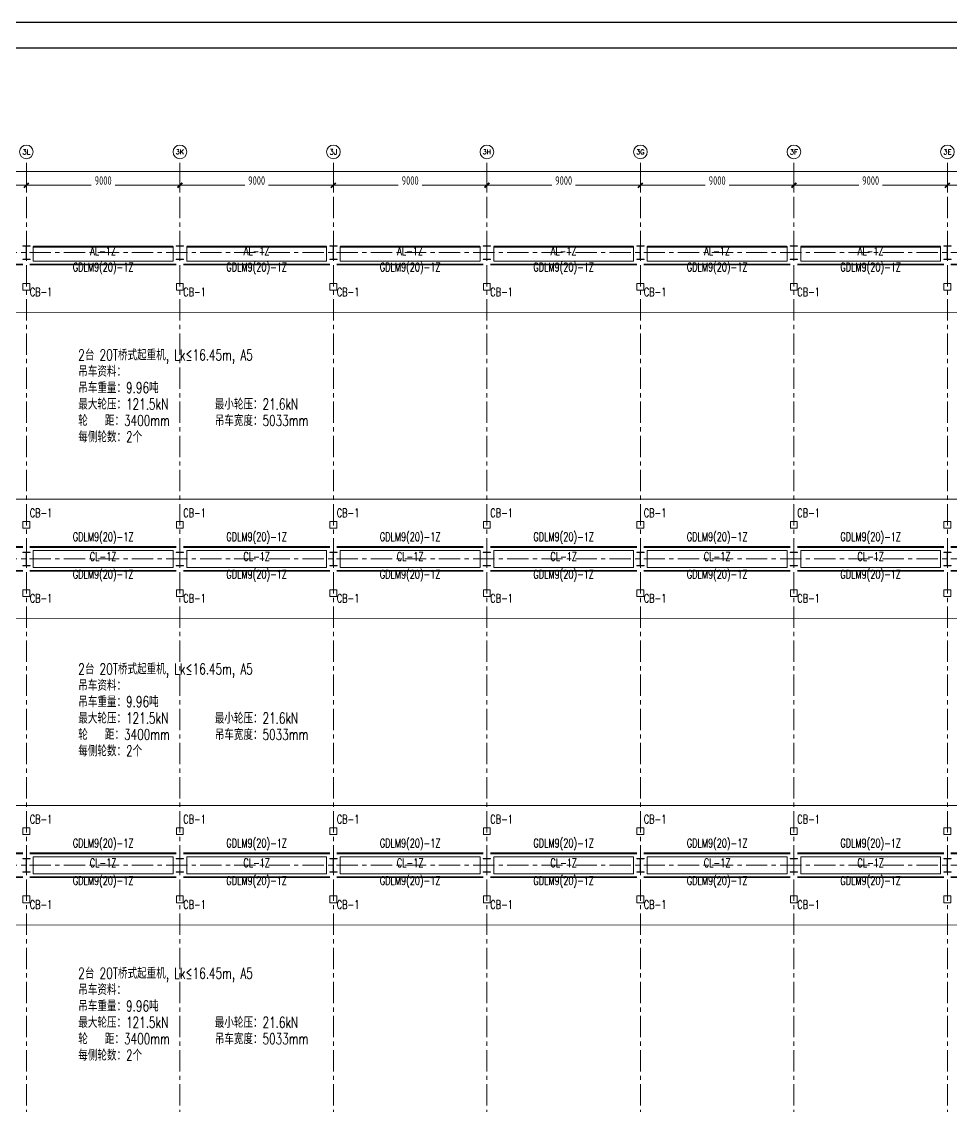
# Model space of a CAD drawing. Extents: x -1201378 to 2367219, y -619313 to 244905.
# Drawn here: x 1325966 to 1380472, y -233473 to -169915 of the extents above; entities that cross this region are included whole.
import ezdxf
from ezdxf.enums import TextEntityAlignment as Align

# ---------------------------------------------------------------- set-up
doc = ezdxf.new("R2010")
doc.units = 0
doc.header["$LTSCALE"] = 1000
doc.linetypes.add('CENTER', pattern=[2, 1.25, -0.25, 0.25, -0.25])
doc.layers.get('0').update_dxf_attribs({"linetype": 'CONTINUOUS'})
doc.layers.get('Defpoints').update_dxf_attribs({"linetype": 'CONTINUOUS'})
doc.layers.add('0-cxFrame', color=155, linetype='CONTINUOUS')
doc.layers.add('A-WINDOW', color=140, linetype='CONTINUOUS')
for name, color, linetype, lineweight in [('0-cxText', 131, 'CONTINUOUS', 25), ('S-axis', 111, 'CONTINUOUS', 0), ('S-col', 2, 'CONTINUOUS', 0), ('S-dote', 5, 'CENTER', 0), ('THIN', 7, 'CONTINUOUS', 0), ('吊车梁', 4, 'CONTINUOUS', 0)]:
    doc.layers.add(name, color=color, linetype=linetype, lineweight=lineweight)
doc.styles.add('_TCH_AXIS', font='COMPLEX', dxfattribs={"bigfont": 'GBCBIG'})
doc.styles.add('cx_tuming', font='simhei.ttf')
doc.styles.add('cx_tuqian1', font='')
doc.styles.add('TSSD_Dimension', font='tssdeng.shx', dxfattribs={"width": 0.7, "bigfont": 'hztxt.shx'})
doc.styles.add('TSSD_Rein', font='tj-romans1.shx', dxfattribs={"width": 0.7, "bigfont": 'tj-hztxt.shx'})
doc.styles.add('黑体', font='simhei.ttf', dxfattribs={"width": 0.8})
doc.styles.get('cx_tuqian1').set_extended_font_data('SimSun')
doc.dimstyles.new('TSSD_200_200', dxfattribs={"dimtxt": 500, "dimasz": 200, "dimexe": 200, "dimexo": 500, "dimgap": 200, "dimtad": 1, "dimdec": 0, "dimzin": 0, "dimdsep": 46, "dimtxsty": 'TSSD_Dimension', "dimblk": 'ARCHTICK', "dimcen": 0, "dimdle": 200, "dimclrt": 7, "dimadec": 0, "dimazin": 0, "dimtfac": 1, "dimtdec": 0, "dimtix": 1, "dimtmove": 2, "dimatfit": 3, "dimfxl": 1, "dimtolj": 1, "dimtzin": 0, "dimarcsym": 0})

# ---------------------------------------------------------------- blocks, each defined once
blk = doc.blocks.new('w42343243')
at = {"layer": 'S-col'}
blk.add_lwpolyline([(-165069, 621020), (-164639, 621020), (-164639, 621002), (-164848, 621002), (-164848, 620238), (-164639, 620238), (-164639, 620220), (-165069, 620220), (-165069, 620238), (-164860, 620238), (-164860, 621002), (-165069, 621002)], close=True, dxfattribs=at)
blk = doc.blocks.new('42343')
at = {"layer": 'A-WINDOW'}
for p in [(-54000, 100), (-45000, 100), (-36000, 100), (-27000, 100), (-18000, 100), (-9000, 100), (0, 100), (-54000, -17850), (-45000, -17850), (-36000, -17850), (-27000, -17850), (-18000, -17850), (-9000, -17850), (0, -17850), (-54000, -35800), (-45000, -35800), (-36000, -35800), (-27000, -35800), (-18000, -35800), (-9000, -35800), (0, -35800)]:
    blk.add_blockref('w42343243', p, dxfattribs=at)
blk = doc.blocks.new('_ArchTick')
at = {"color": 0, "linetype": 'ByBlock', "const_width": 0.5}
blk.add_lwpolyline([(-0.71, -0.71), (0.71, 0.71)], dxfattribs=at)
blk = doc.blocks.new('*D471')
at = {"layer": 'Defpoints', "color": 0, "transparency": 16777216}
for p in [(-173758, -279500), (-182758, -280358), (-173758, -280358)]:
    blk.add_point(p, dxfattribs=at)
at = {"layer": 'S-axis', "color": 0, "lineweight": -2, "transparency": 16777216}
for p, q in [((-182958, -279500), (-178957, -279500)), ((-182758, -279858), (-182758, -279300)), ((-173558, -279500), (-177560, -279500)), ((-173758, -279858), (-173758, -279300))]:
    blk.add_line(p, q, dxfattribs=at)
at = {"layer": 'S-axis', "color": 0, "lineweight": -2, "transparency": 16777216, "xscale": 200, "yscale": 200, "zscale": 200, "rotation": 180}
blk.add_blockref('_ArchTick', (-182758, -279500), dxfattribs=at)
at = {"layer": 'S-axis', "color": 0, "lineweight": -2, "transparency": 16777216, "xscale": 200, "yscale": 200, "zscale": 200}
blk.add_blockref('_ArchTick', (-173758, -279500), dxfattribs=at)
at = {"layer": 'S-axis', "color": 7, "transparency": 16777216, "insert": (-178258, -279225), "char_height": 500, "attachment_point": 5, "style": 'TSSD_Dimension'}
blk.add_mtext('\\A1;9000', dxfattribs=at)
blk = doc.blocks.new('*D472')
at = {"layer": 'Defpoints', "color": 0, "transparency": 16777216}
for p in [(-164758, -279500), (-173758, -280358), (-164758, -280358)]:
    blk.add_point(p, dxfattribs=at)
at = {"layer": 'S-axis', "color": 0, "lineweight": -2, "transparency": 16777216}
for p, q in [((-173958, -279500), (-169957, -279500)), ((-173758, -279858), (-173758, -279300)), ((-164558, -279500), (-168560, -279500)), ((-164758, -279858), (-164758, -279300))]:
    blk.add_line(p, q, dxfattribs=at)
at = {"layer": 'S-axis', "color": 0, "lineweight": -2, "transparency": 16777216, "xscale": 200, "yscale": 200, "zscale": 200, "rotation": 180}
blk.add_blockref('_ArchTick', (-173758, -279500), dxfattribs=at)
at = {"layer": 'S-axis', "color": 0, "lineweight": -2, "transparency": 16777216, "xscale": 200, "yscale": 200, "zscale": 200}
blk.add_blockref('_ArchTick', (-164758, -279500), dxfattribs=at)
at = {"layer": 'S-axis', "color": 7, "transparency": 16777216, "insert": (-169258, -279225), "char_height": 500, "attachment_point": 5, "style": 'TSSD_Dimension'}
blk.add_mtext('\\A1;9000', dxfattribs=at)
blk = doc.blocks.new('*D473')
at = {"layer": 'Defpoints', "color": 0, "transparency": 16777216}
for p in [(-155758, -279500), (-164758, -280358), (-155758, -280358)]:
    blk.add_point(p, dxfattribs=at)
at = {"layer": 'S-axis', "color": 0, "lineweight": -2, "transparency": 16777216}
for p, q in [((-164958, -279500), (-160957, -279500)), ((-164758, -279858), (-164758, -279300)), ((-155558, -279500), (-159560, -279500)), ((-155758, -279858), (-155758, -279300))]:
    blk.add_line(p, q, dxfattribs=at)
at = {"layer": 'S-axis', "color": 0, "lineweight": -2, "transparency": 16777216, "xscale": 200, "yscale": 200, "zscale": 200, "rotation": 180}
blk.add_blockref('_ArchTick', (-164758, -279500), dxfattribs=at)
at = {"layer": 'S-axis', "color": 0, "lineweight": -2, "transparency": 16777216, "xscale": 200, "yscale": 200, "zscale": 200}
blk.add_blockref('_ArchTick', (-155758, -279500), dxfattribs=at)
at = {"layer": 'S-axis', "color": 7, "transparency": 16777216, "insert": (-160258, -279225), "char_height": 500, "attachment_point": 5, "style": 'TSSD_Dimension'}
blk.add_mtext('\\A1;9000', dxfattribs=at)
blk = doc.blocks.new('*D474')
at = {"layer": 'Defpoints', "color": 0, "transparency": 16777216}
for p in [(-146758, -279500), (-155758, -280358), (-146758, -280358)]:
    blk.add_point(p, dxfattribs=at)
at = {"layer": 'S-axis', "color": 0, "lineweight": -2, "transparency": 16777216}
for p, q in [((-155958, -279500), (-151957, -279500)), ((-155758, -279858), (-155758, -279300)), ((-146558, -279500), (-150560, -279500)), ((-146758, -279858), (-146758, -279300))]:
    blk.add_line(p, q, dxfattribs=at)
at = {"layer": 'S-axis', "color": 0, "lineweight": -2, "transparency": 16777216, "xscale": 200, "yscale": 200, "zscale": 200, "rotation": 180}
blk.add_blockref('_ArchTick', (-155758, -279500), dxfattribs=at)
at = {"layer": 'S-axis', "color": 0, "lineweight": -2, "transparency": 16777216, "xscale": 200, "yscale": 200, "zscale": 200}
blk.add_blockref('_ArchTick', (-146758, -279500), dxfattribs=at)
at = {"layer": 'S-axis', "color": 7, "transparency": 16777216, "insert": (-151258, -279225), "char_height": 500, "attachment_point": 5, "style": 'TSSD_Dimension'}
blk.add_mtext('\\A1;9000', dxfattribs=at)
blk = doc.blocks.new('*D475')
at = {"layer": 'Defpoints', "color": 0, "transparency": 16777216}
for p in [(-137758, -279500), (-146758, -280358), (-137758, -280358)]:
    blk.add_point(p, dxfattribs=at)
at = {"layer": 'S-axis', "color": 0, "lineweight": -2, "transparency": 16777216}
for p, q in [((-146958, -279500), (-142957, -279500)), ((-146758, -279858), (-146758, -279300)), ((-137558, -279500), (-141560, -279500)), ((-137758, -279858), (-137758, -279300))]:
    blk.add_line(p, q, dxfattribs=at)
at = {"layer": 'S-axis', "color": 0, "lineweight": -2, "transparency": 16777216, "xscale": 200, "yscale": 200, "zscale": 200, "rotation": 180}
blk.add_blockref('_ArchTick', (-146758, -279500), dxfattribs=at)
at = {"layer": 'S-axis', "color": 0, "lineweight": -2, "transparency": 16777216, "xscale": 200, "yscale": 200, "zscale": 200}
blk.add_blockref('_ArchTick', (-137758, -279500), dxfattribs=at)
at = {"layer": 'S-axis', "color": 7, "transparency": 16777216, "insert": (-142258, -279225), "char_height": 500, "attachment_point": 5, "style": 'TSSD_Dimension'}
blk.add_mtext('\\A1;9000', dxfattribs=at)
blk = doc.blocks.new('*D476')
at = {"layer": 'Defpoints', "color": 0, "transparency": 16777216}
for p in [(-128758, -279500), (-137758, -280358), (-128758, -280358)]:
    blk.add_point(p, dxfattribs=at)
at = {"layer": 'S-axis', "color": 0, "lineweight": -2, "transparency": 16777216}
for p, q in [((-137958, -279500), (-133957, -279500)), ((-137758, -279858), (-137758, -279300)), ((-128558, -279500), (-132560, -279500)), ((-128758, -279858), (-128758, -279300))]:
    blk.add_line(p, q, dxfattribs=at)
at = {"layer": 'S-axis', "color": 0, "lineweight": -2, "transparency": 16777216, "xscale": 200, "yscale": 200, "zscale": 200, "rotation": 180}
blk.add_blockref('_ArchTick', (-137758, -279500), dxfattribs=at)
at = {"layer": 'S-axis', "color": 0, "lineweight": -2, "transparency": 16777216, "xscale": 200, "yscale": 200, "zscale": 200}
blk.add_blockref('_ArchTick', (-128758, -279500), dxfattribs=at)
at = {"layer": 'S-axis', "color": 7, "transparency": 16777216, "insert": (-133258, -279225), "char_height": 500, "attachment_point": 5, "style": 'TSSD_Dimension'}
blk.add_mtext('\\A1;9000', dxfattribs=at)
blk = doc.blocks.new('*D477')
at = {"layer": 'Defpoints', "color": 0, "transparency": 16777216}
for p in [(-119758, -279500), (-128758, -280358), (-119758, -280358)]:
    blk.add_point(p, dxfattribs=at)
at = {"layer": 'S-axis', "color": 0, "lineweight": -2, "transparency": 16777216}
for p, q in [((-128958, -279500), (-124957, -279500)), ((-128758, -279858), (-128758, -279300)), ((-119558, -279500), (-123560, -279500)), ((-119758, -279858), (-119758, -279300))]:
    blk.add_line(p, q, dxfattribs=at)
at = {"layer": 'S-axis', "color": 0, "lineweight": -2, "transparency": 16777216, "xscale": 200, "yscale": 200, "zscale": 200, "rotation": 180}
blk.add_blockref('_ArchTick', (-128758, -279500), dxfattribs=at)
at = {"layer": 'S-axis', "color": 0, "lineweight": -2, "transparency": 16777216, "xscale": 200, "yscale": 200, "zscale": 200}
blk.add_blockref('_ArchTick', (-119758, -279500), dxfattribs=at)
at = {"layer": 'S-axis', "color": 7, "transparency": 16777216, "insert": (-124258, -279225), "char_height": 500, "attachment_point": 5, "style": 'TSSD_Dimension'}
blk.add_mtext('\\A1;9000', dxfattribs=at)
blk = doc.blocks.new('*D478')
at = {"layer": 'Defpoints', "color": 0, "transparency": 16777216}
for p in [(-110758, -279500), (-119758, -280358), (-110758, -280358)]:
    blk.add_point(p, dxfattribs=at)
at = {"layer": 'S-axis', "color": 0, "lineweight": -2, "transparency": 16777216}
for p, q in [((-119958, -279500), (-115957, -279500)), ((-119758, -279858), (-119758, -279300)), ((-110558, -279500), (-114560, -279500)), ((-110758, -279858), (-110758, -279300))]:
    blk.add_line(p, q, dxfattribs=at)
at = {"layer": 'S-axis', "color": 0, "lineweight": -2, "transparency": 16777216, "xscale": 200, "yscale": 200, "zscale": 200, "rotation": 180}
blk.add_blockref('_ArchTick', (-119758, -279500), dxfattribs=at)
at = {"layer": 'S-axis', "color": 0, "lineweight": -2, "transparency": 16777216, "xscale": 200, "yscale": 200, "zscale": 200}
blk.add_blockref('_ArchTick', (-110758, -279500), dxfattribs=at)
at = {"layer": 'S-axis', "color": 7, "transparency": 16777216, "insert": (-115258, -279225), "char_height": 500, "attachment_point": 5, "style": 'TSSD_Dimension'}
blk.add_mtext('\\A1;9000', dxfattribs=at)
blk = doc.blocks.new('*D483')
at = {"layer": 'Defpoints', "color": 0, "transparency": 16777216}
for p in [(-82958, -278700), (-268658, -280258), (-82958, -280258)]:
    blk.add_point(p, dxfattribs=at)
at = {"layer": 'S-axis', "color": 0, "lineweight": -2, "transparency": 16777216}
for p, q in [((-268858, -278700), (-176749, -278700)), ((-268658, -279758), (-268658, -278500)), ((-82758, -278700), (-174868, -278700)), ((-82958, -279758), (-82958, -278500))]:
    blk.add_line(p, q, dxfattribs=at)
at = {"layer": 'S-axis', "color": 0, "lineweight": -2, "transparency": 16777216, "xscale": 200, "yscale": 200, "zscale": 200, "rotation": 180}
blk.add_blockref('_ArchTick', (-268658, -278700), dxfattribs=at)
at = {"layer": 'S-axis', "color": 0, "lineweight": -2, "transparency": 16777216, "xscale": 200, "yscale": 200, "zscale": 200}
blk.add_blockref('_ArchTick', (-82958, -278700), dxfattribs=at)
at = {"layer": 'S-axis', "color": 7, "transparency": 16777216, "insert": (-175808, -278425), "char_height": 500, "attachment_point": 5, "style": 'TSSD_Dimension'}
blk.add_mtext('\\A1;185700', dxfattribs=at)
blk = doc.blocks.new('TK22.A0 L(Dragon)')
at = {"layer": '0-cxFrame', "color": 7, "const_width": 0.5}
blk.add_lwpolyline([(0, 0), (-1486, 0), (-1486, 841), (0, 841)], close=True, dxfattribs=at)
at = {"layer": '0-cxFrame', "const_width": 0.5}
blk.add_lwpolyline([(-80, 10), (-1466, 10), (-1466, 831), (-80, 831)], close=True, dxfattribs=at)
at = {"style": '黑体', "flags": 4}
blk.add_attdef('图幅', text='', height=3.3, dxfattribs=at).set_placement((-40, 3), align=Align.RIGHT)
at = {"layer": '0-cxText', "flags": 4}
for tag, height, style, p in [('建设单位', 3.5, 'cx_tuming', (-45, 240)), ('项目名称', 3.5, 'cx_tuming', (-45, 210)), ('子项名称', 3.5, 'cx_tuming', (-45, 180)), ('工程编号', 3.3, 'cx_tuqian1', (-35, 165)), ('图名1', 3.5, 'cx_tuming', (-45, 87)), ('图名2', 3.5, 'cx_tuming', (-45, 79)), ('图名3', 3.5, 'cx_tuming', (-45, 71)), ('出图日期', 3.3, 'cx_tuqian1', (-39, 60)), ('专业', 3.3, 'cx_tuqian1', (-55, 52)), ('图号', 3.3, 'cx_tuqian1', (-55, 44)), ('版次', 3.3, 'cx_tuqian1', (-20, 44))]:
    blk.add_attdef(tag, text='', height=height, dxfattribs=dict(at, style=style)).set_placement(p, align=Align.MIDDLE)
at = {"layer": 'Defpoints', "color": 6, "flags": 4}
for tag, height, style, p in [('tufu', 3.3, '黑体', (-12, 12)), ('dwfname', 4, 'cx_tuqian1', (-80, 3))]:
    blk.add_attdef(tag, text='', height=height, dxfattribs=dict(at, style=style)).set_placement(p, align=Align.RIGHT)
blk = doc.blocks.new('3#轴网')
at = {"layer": 'S-axis'}
for centre in [(-173758.5, -277544.2), (-164758.5, -277544.2), (-155758.5, -277544.2), (-146758.5, -277544.2), (-137758.5, -277544.2), (-128758.5, -277544.2), (-119758.5, -277544.2)]:
    blk.add_circle(centre, 400, dxfattribs=at)
at = {"layer": 'S-dote'}
for p, q in [((-173758.5, -363428.2), (-173758.5, -277944.2)), ((-164758.5, -363428.2), (-164758.5, -277944.2)), ((-155758.5, -363428.2), (-155758.5, -277944.2)), ((-146758.5, -363428.2), (-146758.5, -277944.2)), ((-137758.5, -363428.2), (-137758.5, -277944.2)), ((-128758.5, -363428.2), (-128758.5, -277944.2)), ((-119758.5, -363428.2), (-119758.5, -277944.2)), ((-78316.2, -283448.2), (-273210.6, -283448.2)), ((-78316.2, -301398.2), (-273210.6, -301398.2)), ((-78316.2, -319348.2), (-273210.6, -319348.2))]:
    blk.add_line(p, q, dxfattribs=at)
at = {"layer": 'S-axis', "style": '_TCH_AXIS'}
for s, height, p, p2 in [('3L', 294.28, (-173996.7, -277691.4), (-173520.2, -277691.4)), ('3K', 270.86, (-165003.5, -277679.7), (-164513.4, -277679.7)), ('3J', 321.14, (-155987.8, -277704.8), (-155529.1, -277704.8)), ('3H', 265.5, (-147005, -277677), (-146511.9, -277677)), ('3G', 276.42, (-138002, -277682.4), (-137515, -277682.4)), ('3F', 288.12, (-128998.6, -277688.3), (-128518.4, -277688.3)), ('3E', 288.12, (-119998.6, -277688.3), (-119518.4, -277688.3))]:
    blk.add_text(s, height=height, dxfattribs=at).set_placement(p, p2, align=Align.FIT)
at = {"layer": 'S-axis'}
for base, p1, p2, picture, middle in [((-82958.5, -278700.4), (-268658.5, -280258.4), (-82958.5, -280258.4), '*D483', (-175808.5, -278425.4)), ((-173758.5, -279500.4), (-182758.5, -280358.4), (-173758.5, -280358.4), '*D471', (-178258.5, -279225.4)), ((-164758.5, -279500.4), (-173758.5, -280358.4), (-164758.5, -280358.4), '*D472', (-169258.5, -279225.4)), ((-155758.5, -279500.4), (-164758.5, -280358.4), (-155758.5, -280358.4), '*D473', (-160258.5, -279225.4)), ((-146758.5, -279500.4), (-155758.5, -280358.4), (-146758.5, -280358.4), '*D474', (-151258.5, -279225.4)), ((-137758.5, -279500.4), (-146758.5, -280358.4), (-137758.5, -280358.4), '*D475', (-142258.5, -279225.4)), ((-128758.5, -279500.4), (-137758.5, -280358.4), (-128758.5, -280358.4), '*D476', (-133258.5, -279225.4)), ((-119758.5, -279500.4), (-128758.5, -280358.4), (-119758.5, -280358.4), '*D477', (-124258.5, -279225.4)), ((-110758.5, -279500.4), (-119758.5, -280358.4), (-110758.5, -280358.4), '*D478', (-115258.5, -279225.4))]:
    dim = blk.add_linear_dim(base=base, p1=p1, p2=p2, angle=0, dimstyle='TSSD_200_200', dxfattribs=at)
    dim.commit()
    dim.dimension.update_dxf_attribs({"geometry": picture, "text_midpoint": middle, "dimtype": 161})

msp = doc.modelspace()

# ---------------------------------------------------------------- linework, layer by layer
at = {"layer": '吊车梁', "const_width": 100}
for points in [[(1334841.5, -183098.2), (1326641.5, -183098.2)], [(1343841.5, -183098.2), (1335641.5, -183098.2)], [(1352841.5, -183098.2), (1344641.5, -183098.2)], [(1361841.5, -183098.2), (1353641.5, -183098.2)], [(1370841.5, -183098.2), (1362641.5, -183098.2)], [(1379841.5, -183098.2), (1371641.5, -183098.2)], [(1326041.5, -184148.2), (1317441.5, -184148.2)], [(1335041.5, -184148.2), (1326441.5, -184148.2)], [(1344041.5, -184148.2), (1335441.5, -184148.2)], [(1353041.5, -184148.2), (1344441.5, -184148.2)], [(1362041.5, -184148.2), (1353441.5, -184148.2)], [(1371041.5, -184148.2), (1362441.5, -184148.2)], [(1380041.5, -184148.2), (1371441.5, -184148.2)], [(1389041.5, -184148.2), (1380441.5, -184148.2)], [(1326041.5, -200698.2), (1317441.5, -200698.2)], [(1335041.5, -200698.2), (1326441.5, -200698.2)], [(1344041.5, -200698.2), (1335441.5, -200698.2)], [(1353041.5, -200698.2), (1344441.5, -200698.2)], [(1362041.5, -200698.2), (1353441.5, -200698.2)], [(1371041.5, -200698.2), (1362441.5, -200698.2)], [(1380041.5, -200698.2), (1371441.5, -200698.2)], [(1389041.5, -200698.2), (1380441.5, -200698.2)], [(1326041.5, -202098.2), (1317441.5, -202098.2)], [(1335041.5, -202098.2), (1326441.5, -202098.2)], [(1344041.5, -202098.2), (1335441.5, -202098.2)], [(1353041.5, -202098.2), (1344441.5, -202098.2)], [(1362041.5, -202098.2), (1353441.5, -202098.2)], [(1371041.5, -202098.2), (1362441.5, -202098.2)], [(1380041.5, -202098.2), (1371441.5, -202098.2)], [(1389041.5, -202098.2), (1380441.5, -202098.2)], [(1326041.5, -218648.2), (1317441.5, -218648.2)], [(1335041.5, -218648.2), (1326441.5, -218648.2)], [(1344041.5, -218648.2), (1335441.5, -218648.2)], [(1353041.5, -218648.2), (1344441.5, -218648.2)], [(1362041.5, -218648.2), (1353441.5, -218648.2)], [(1371041.5, -218648.2), (1362441.5, -218648.2)], [(1380041.5, -218648.2), (1371441.5, -218648.2)], [(1389041.5, -218648.2), (1380441.5, -218648.2)], [(1326041.5, -220048.2), (1317441.5, -220048.2)], [(1335041.5, -220048.2), (1326441.5, -220048.2)], [(1344041.5, -220048.2), (1335441.5, -220048.2)], [(1353041.5, -220048.2), (1344441.5, -220048.2)], [(1362041.5, -220048.2), (1353441.5, -220048.2)], [(1371041.5, -220048.2), (1362441.5, -220048.2)], [(1380041.5, -220048.2), (1371441.5, -220048.2)], [(1389041.5, -220048.2), (1380441.5, -220048.2)]]:
    msp.add_lwpolyline(points, dxfattribs=at)
at = {"layer": '吊车梁'}
for points in [[(1334841.5, -183098.2), (1326641.5, -183098.2), (1326641.5, -183948.2), (1334841.5, -183948.2)], [(1343841.5, -183098.2), (1335641.5, -183098.2), (1335641.5, -183948.2), (1343841.5, -183948.2)], [(1352841.5, -183098.2), (1344641.5, -183098.2), (1344641.5, -183948.2), (1352841.5, -183948.2)], [(1361841.5, -183098.2), (1353641.5, -183098.2), (1353641.5, -183948.2), (1361841.5, -183948.2)], [(1370841.5, -183098.2), (1362641.5, -183098.2), (1362641.5, -183948.2), (1370841.5, -183948.2)], [(1379841.5, -183098.2), (1371641.5, -183098.2), (1371641.5, -183948.2), (1379841.5, -183948.2)], [(1326041.5, -185248.2), (1326441.5, -185248.2), (1326441.5, -185648.2), (1326041.5, -185648.2)], [(1335041.5, -185248.2), (1335441.5, -185248.2), (1335441.5, -185648.2), (1335041.5, -185648.2)], [(1344041.5, -185248.2), (1344441.5, -185248.2), (1344441.5, -185648.2), (1344041.5, -185648.2)], [(1353041.5, -185248.2), (1353441.5, -185248.2), (1353441.5, -185648.2), (1353041.5, -185648.2)], [(1362041.5, -185248.2), (1362441.5, -185248.2), (1362441.5, -185648.2), (1362041.5, -185648.2)], [(1371041.5, -185248.2), (1371441.5, -185248.2), (1371441.5, -185648.2), (1371041.5, -185648.2)], [(1380041.5, -185248.2), (1380441.5, -185248.2), (1380441.5, -185648.2), (1380041.5, -185648.2)], [(1326041.5, -199598.2), (1326441.5, -199598.2), (1326441.5, -199198.2), (1326041.5, -199198.2)], [(1335041.5, -199598.2), (1335441.5, -199598.2), (1335441.5, -199198.2), (1335041.5, -199198.2)], [(1344041.5, -199598.2), (1344441.5, -199598.2), (1344441.5, -199198.2), (1344041.5, -199198.2)], [(1353041.5, -199598.2), (1353441.5, -199598.2), (1353441.5, -199198.2), (1353041.5, -199198.2)], [(1362041.5, -199598.2), (1362441.5, -199598.2), (1362441.5, -199198.2), (1362041.5, -199198.2)], [(1371041.5, -199598.2), (1371441.5, -199598.2), (1371441.5, -199198.2), (1371041.5, -199198.2)], [(1380041.5, -199598.2), (1380441.5, -199598.2), (1380441.5, -199198.2), (1380041.5, -199198.2)], [(1334841.5, -200898.2), (1326641.5, -200898.2), (1326641.5, -201898.2), (1334841.5, -201898.2)], [(1343841.5, -200898.2), (1335641.5, -200898.2), (1335641.5, -201898.2), (1343841.5, -201898.2)], [(1352841.5, -200898.2), (1344641.5, -200898.2), (1344641.5, -201898.2), (1352841.5, -201898.2)], [(1361841.5, -200898.2), (1353641.5, -200898.2), (1353641.5, -201898.2), (1361841.5, -201898.2)], [(1370841.5, -200898.2), (1362641.5, -200898.2), (1362641.5, -201898.2), (1370841.5, -201898.2)], [(1379841.5, -200898.2), (1371641.5, -200898.2), (1371641.5, -201898.2), (1379841.5, -201898.2)], [(1326041.5, -203198.2), (1326441.5, -203198.2), (1326441.5, -203598.2), (1326041.5, -203598.2)], [(1335041.5, -203198.2), (1335441.5, -203198.2), (1335441.5, -203598.2), (1335041.5, -203598.2)], [(1344041.5, -203198.2), (1344441.5, -203198.2), (1344441.5, -203598.2), (1344041.5, -203598.2)], [(1353041.5, -203198.2), (1353441.5, -203198.2), (1353441.5, -203598.2), (1353041.5, -203598.2)], [(1362041.5, -203198.2), (1362441.5, -203198.2), (1362441.5, -203598.2), (1362041.5, -203598.2)], [(1371041.5, -203198.2), (1371441.5, -203198.2), (1371441.5, -203598.2), (1371041.5, -203598.2)], [(1380041.5, -203198.2), (1380441.5, -203198.2), (1380441.5, -203598.2), (1380041.5, -203598.2)], [(1326041.5, -217548.2), (1326441.5, -217548.2), (1326441.5, -217148.2), (1326041.5, -217148.2)], [(1335041.5, -217548.2), (1335441.5, -217548.2), (1335441.5, -217148.2), (1335041.5, -217148.2)], [(1344041.5, -217548.2), (1344441.5, -217548.2), (1344441.5, -217148.2), (1344041.5, -217148.2)], [(1353041.5, -217548.2), (1353441.5, -217548.2), (1353441.5, -217148.2), (1353041.5, -217148.2)], [(1362041.5, -217548.2), (1362441.5, -217548.2), (1362441.5, -217148.2), (1362041.5, -217148.2)], [(1371041.5, -217548.2), (1371441.5, -217548.2), (1371441.5, -217148.2), (1371041.5, -217148.2)], [(1380041.5, -217548.2), (1380441.5, -217548.2), (1380441.5, -217148.2), (1380041.5, -217148.2)], [(1334841.5, -218848.2), (1326641.5, -218848.2), (1326641.5, -219848.2), (1334841.5, -219848.2)], [(1343841.5, -218848.2), (1335641.5, -218848.2), (1335641.5, -219848.2), (1343841.5, -219848.2)], [(1352841.5, -218848.2), (1344641.5, -218848.2), (1344641.5, -219848.2), (1352841.5, -219848.2)], [(1361841.5, -218848.2), (1353641.5, -218848.2), (1353641.5, -219848.2), (1361841.5, -219848.2)], [(1370841.5, -218848.2), (1362641.5, -218848.2), (1362641.5, -219848.2), (1370841.5, -219848.2)], [(1379841.5, -218848.2), (1371641.5, -218848.2), (1371641.5, -219848.2), (1379841.5, -219848.2)], [(1326041.5, -221148.2), (1326441.5, -221148.2), (1326441.5, -221548.2), (1326041.5, -221548.2)], [(1335041.5, -221148.2), (1335441.5, -221148.2), (1335441.5, -221548.2), (1335041.5, -221548.2)], [(1344041.5, -221148.2), (1344441.5, -221148.2), (1344441.5, -221548.2), (1344041.5, -221548.2)], [(1353041.5, -221148.2), (1353441.5, -221148.2), (1353441.5, -221548.2), (1353041.5, -221548.2)], [(1362041.5, -221148.2), (1362441.5, -221148.2), (1362441.5, -221548.2), (1362041.5, -221548.2)], [(1371041.5, -221148.2), (1371441.5, -221148.2), (1371441.5, -221548.2), (1371041.5, -221548.2)], [(1380041.5, -221148.2), (1380441.5, -221148.2), (1380441.5, -221548.2), (1380041.5, -221548.2)]]:
    msp.add_lwpolyline(points, close=True, dxfattribs=at)
at = {"layer": '吊车梁', "color": 6, "const_width": 50}
for points in [[(1250441.5, -186948.2), (1416041.5, -186948.2)], [(1250441.5, -197898.2), (1416041.5, -197898.2)], [(1250441.5, -204898.2), (1416041.5, -204898.2)], [(1250441.5, -215848.2), (1416041.5, -215848.2)], [(1241441.5, -222848.2), (1416041.5, -222848.2)]]:
    msp.add_lwpolyline(points, dxfattribs=at)

# ---------------------------------------------------------------- block references
at = {"layer": '0-cxFrame', "xscale": 150, "yscale": 150, "zscale": 150}
msp.add_blockref('TK22.A0 L(Dragon)', (1435008.3, -296102.2), dxfattribs=at)
at = {"layer": 'S-axis'}
msp.add_blockref('3#轴网', (1500000, 100000), dxfattribs=at)
at = {"layer": 'S-col'}
msp.add_blockref('42343', (1545095.7, -804168.2), dxfattribs=at)

# ---------------------------------------------------------------- texts
at = {"layer": 'THIN', "style": 'TSSD_Rein', "width": 0.7}
for s, p in [('AL-1Z', (1330741.5, -183755.8)), ('AL-1Z', (1339741.5, -183755.8)), ('AL-1Z', (1348741.5, -183755.8)), ('AL-1Z', (1357741.5, -183755.8)), ('AL-1Z', (1366741.5, -183755.8)), ('AL-1Z', (1375741.5, -183755.8)), ('GDLM9(20)-1Z', (1330741.5, -184694.3)), ('GDLM9(20)-1Z', (1339741.5, -184694.3)), ('GDLM9(20)-1Z', (1348741.5, -184694.3)), ('GDLM9(20)-1Z', (1357741.5, -184694.3)), ('GDLM9(20)-1Z', (1366741.5, -184694.3)), ('GDLM9(20)-1Z', (1375741.5, -184694.3)), ('GDLM9(20)-1Z', (1330741.5, -200498.2)), ('GDLM9(20)-1Z', (1339741.5, -200498.2)), ('GDLM9(20)-1Z', (1348741.5, -200498.2)), ('GDLM9(20)-1Z', (1357741.5, -200498.2)), ('GDLM9(20)-1Z', (1366741.5, -200498.2)), ('GDLM9(20)-1Z', (1375741.5, -200498.2)), ('CL-1Z', (1330741.5, -201650.1)), ('CL-1Z', (1339741.5, -201650.1)), ('CL-1Z', (1348741.5, -201650.1)), ('CL-1Z', (1357741.5, -201650.1)), ('CL-1Z', (1366741.5, -201650.1)), ('CL-1Z', (1375741.5, -201650.1)), ('GDLM9(20)-1Z', (1330741.5, -202702)), ('GDLM9(20)-1Z', (1339741.5, -202702)), ('GDLM9(20)-1Z', (1348741.5, -202702)), ('GDLM9(20)-1Z', (1357741.5, -202702)), ('GDLM9(20)-1Z', (1366741.5, -202702)), ('GDLM9(20)-1Z', (1375741.5, -202702)), ('GDLM9(20)-1Z', (1330741.5, -218448.2)), ('GDLM9(20)-1Z', (1339741.5, -218448.2)), ('GDLM9(20)-1Z', (1348741.5, -218448.2)), ('GDLM9(20)-1Z', (1357741.5, -218448.2)), ('GDLM9(20)-1Z', (1366741.5, -218448.2)), ('GDLM9(20)-1Z', (1375741.5, -218448.2)), ('CL-1Z', (1330741.5, -219600.1)), ('CL-1Z', (1339741.5, -219600.1)), ('CL-1Z', (1348741.5, -219600.1)), ('CL-1Z', (1357741.5, -219600.1)), ('CL-1Z', (1366741.5, -219600.1)), ('CL-1Z', (1375741.5, -219600.1)), ('GDLM9(20)-1Z', (1330741.5, -220652)), ('GDLM9(20)-1Z', (1339741.5, -220652)), ('GDLM9(20)-1Z', (1348741.5, -220652)), ('GDLM9(20)-1Z', (1357741.5, -220652)), ('GDLM9(20)-1Z', (1366741.5, -220652)), ('GDLM9(20)-1Z', (1375741.5, -220652))]:
    msp.add_text(s, height=500, dxfattribs=at).set_placement(p, align=Align.BOTTOM_CENTER)
for s, height, p in [('CB-1', 500, (1326441.5, -186152)), ('CB-1', 500, (1335441.5, -186152)), ('CB-1', 500, (1344441.5, -186152)), ('CB-1', 500, (1353441.5, -186152)), ('CB-1', 500, (1362441.5, -186152)), ('CB-1', 500, (1371441.5, -186152)), ('2台 20T桥式起重机, Lk≤16.45m, A5', 640, (1329286.7, -189955)), ('吊车资料：', 640, (1329286.7, -190915)), ('吊车重量：9.96吨', 640, (1329286.7, -191875)), ('最大轮压：121.5kN', 640, (1329286.7, -192835)), ('最小轮压：21.6kN', 640, (1337286.7, -192835)), ('轮   距：3400mm', 640, (1329286.7, -193795)), ('吊车宽度：5033mm', 640, (1337286.7, -193795)), ('每侧轮数：2个', 640, (1329286.7, -194755)), ('CB-1', 500, (1326441.5, -199098.2)), ('CB-1', 500, (1335441.5, -199098.2)), ('CB-1', 500, (1344441.5, -199098.2)), ('CB-1', 500, (1353441.5, -199098.2)), ('CB-1', 500, (1362441.5, -199098.2)), ('CB-1', 500, (1371441.5, -199098.2)), ('CB-1', 500, (1326441.5, -204102)), ('CB-1', 500, (1335441.5, -204102)), ('CB-1', 500, (1344441.5, -204102)), ('CB-1', 500, (1353441.5, -204102)), ('CB-1', 500, (1362441.5, -204102)), ('CB-1', 500, (1371441.5, -204102)), ('2台 20T桥式起重机, Lk≤16.45m, A5', 640, (1329286.7, -208356.3)), ('吊车资料：', 640, (1329286.7, -209316.3)), ('吊车重量：9.96吨', 640, (1329286.7, -210276.3)), ('最大轮压：121.5kN', 640, (1329286.7, -211236.3)), ('最小轮压：21.6kN', 640, (1337286.7, -211236.3)), ('轮   距：3400mm', 640, (1329286.7, -212196.3)), ('吊车宽度：5033mm', 640, (1337286.7, -212196.3)), ('每侧轮数：2个', 640, (1329286.7, -213156.3)), ('CB-1', 500, (1326441.5, -217048.2)), ('CB-1', 500, (1335441.5, -217048.2)), ('CB-1', 500, (1344441.5, -217048.2)), ('CB-1', 500, (1353441.5, -217048.2)), ('CB-1', 500, (1362441.5, -217048.2)), ('CB-1', 500, (1371441.5, -217048.2)), ('CB-1', 500, (1326441.5, -222052)), ('CB-1', 500, (1335441.5, -222052)), ('CB-1', 500, (1344441.5, -222052)), ('CB-1', 500, (1353441.5, -222052)), ('CB-1', 500, (1362441.5, -222052)), ('CB-1', 500, (1371441.5, -222052)), ('2台 20T桥式起重机, Lk≤16.45m, A5', 640, (1329286.7, -226187.2)), ('吊车资料：', 640, (1329286.7, -227147.2)), ('吊车重量：9.96吨', 640, (1329286.7, -228107.2)), ('最大轮压：121.5kN', 640, (1329286.7, -229067.2)), ('最小轮压：21.6kN', 640, (1337286.7, -229067.2)), ('轮   距：3400mm', 640, (1329286.7, -230027.2)), ('吊车宽度：5033mm', 640, (1337286.7, -230027.2)), ('每侧轮数：2个', 640, (1329286.7, -230987.2))]:
    msp.add_text(s, height=height, dxfattribs=at).set_placement(p, align=Align.BOTTOM_LEFT)

doc.saveas('drawing.dxf')
